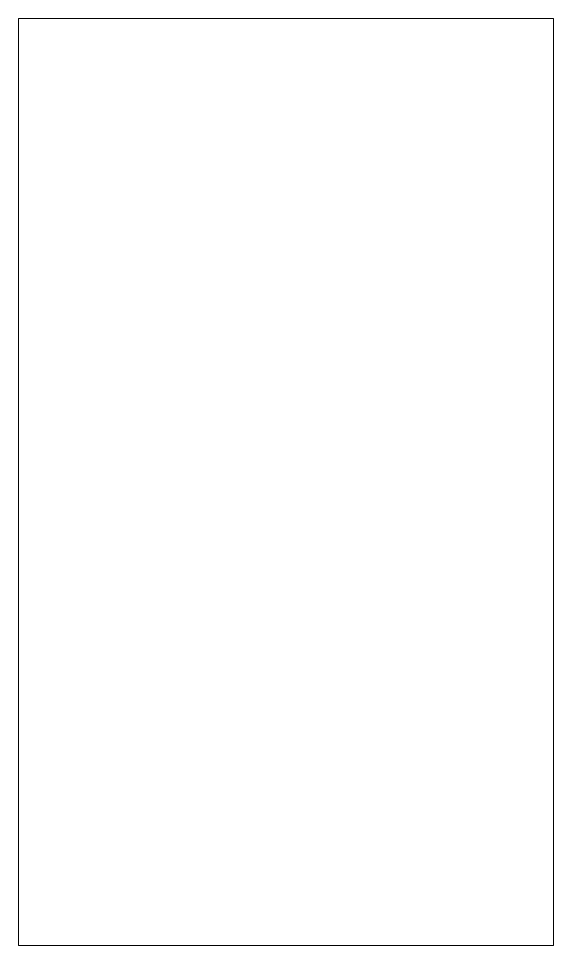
# Model space of a CAD drawing. Header units: millimetres. Extents: x -22.5 to 22.5, y 21 to 99.
import ezdxf

# ---------------------------------------------------------------- set-up
doc = ezdxf.new("R2010")
doc.units = ezdxf.units.MM

msp = doc.modelspace()

# ---------------------------------------------------------------- linework, layer by layer
at = {"color": 7, "linetype": 'Continuous', "lineweight": 15}
for p, q in [((22.5, 99), (-22.5, 99)), ((-22.5, 99), (-22.5, 21)), ((22.5, 21), (22.5, 99)), ((-22.5, 21), (22.5, 21))]:
    msp.add_line(p, q, dxfattribs=at)

doc.saveas('drawing.dxf')
